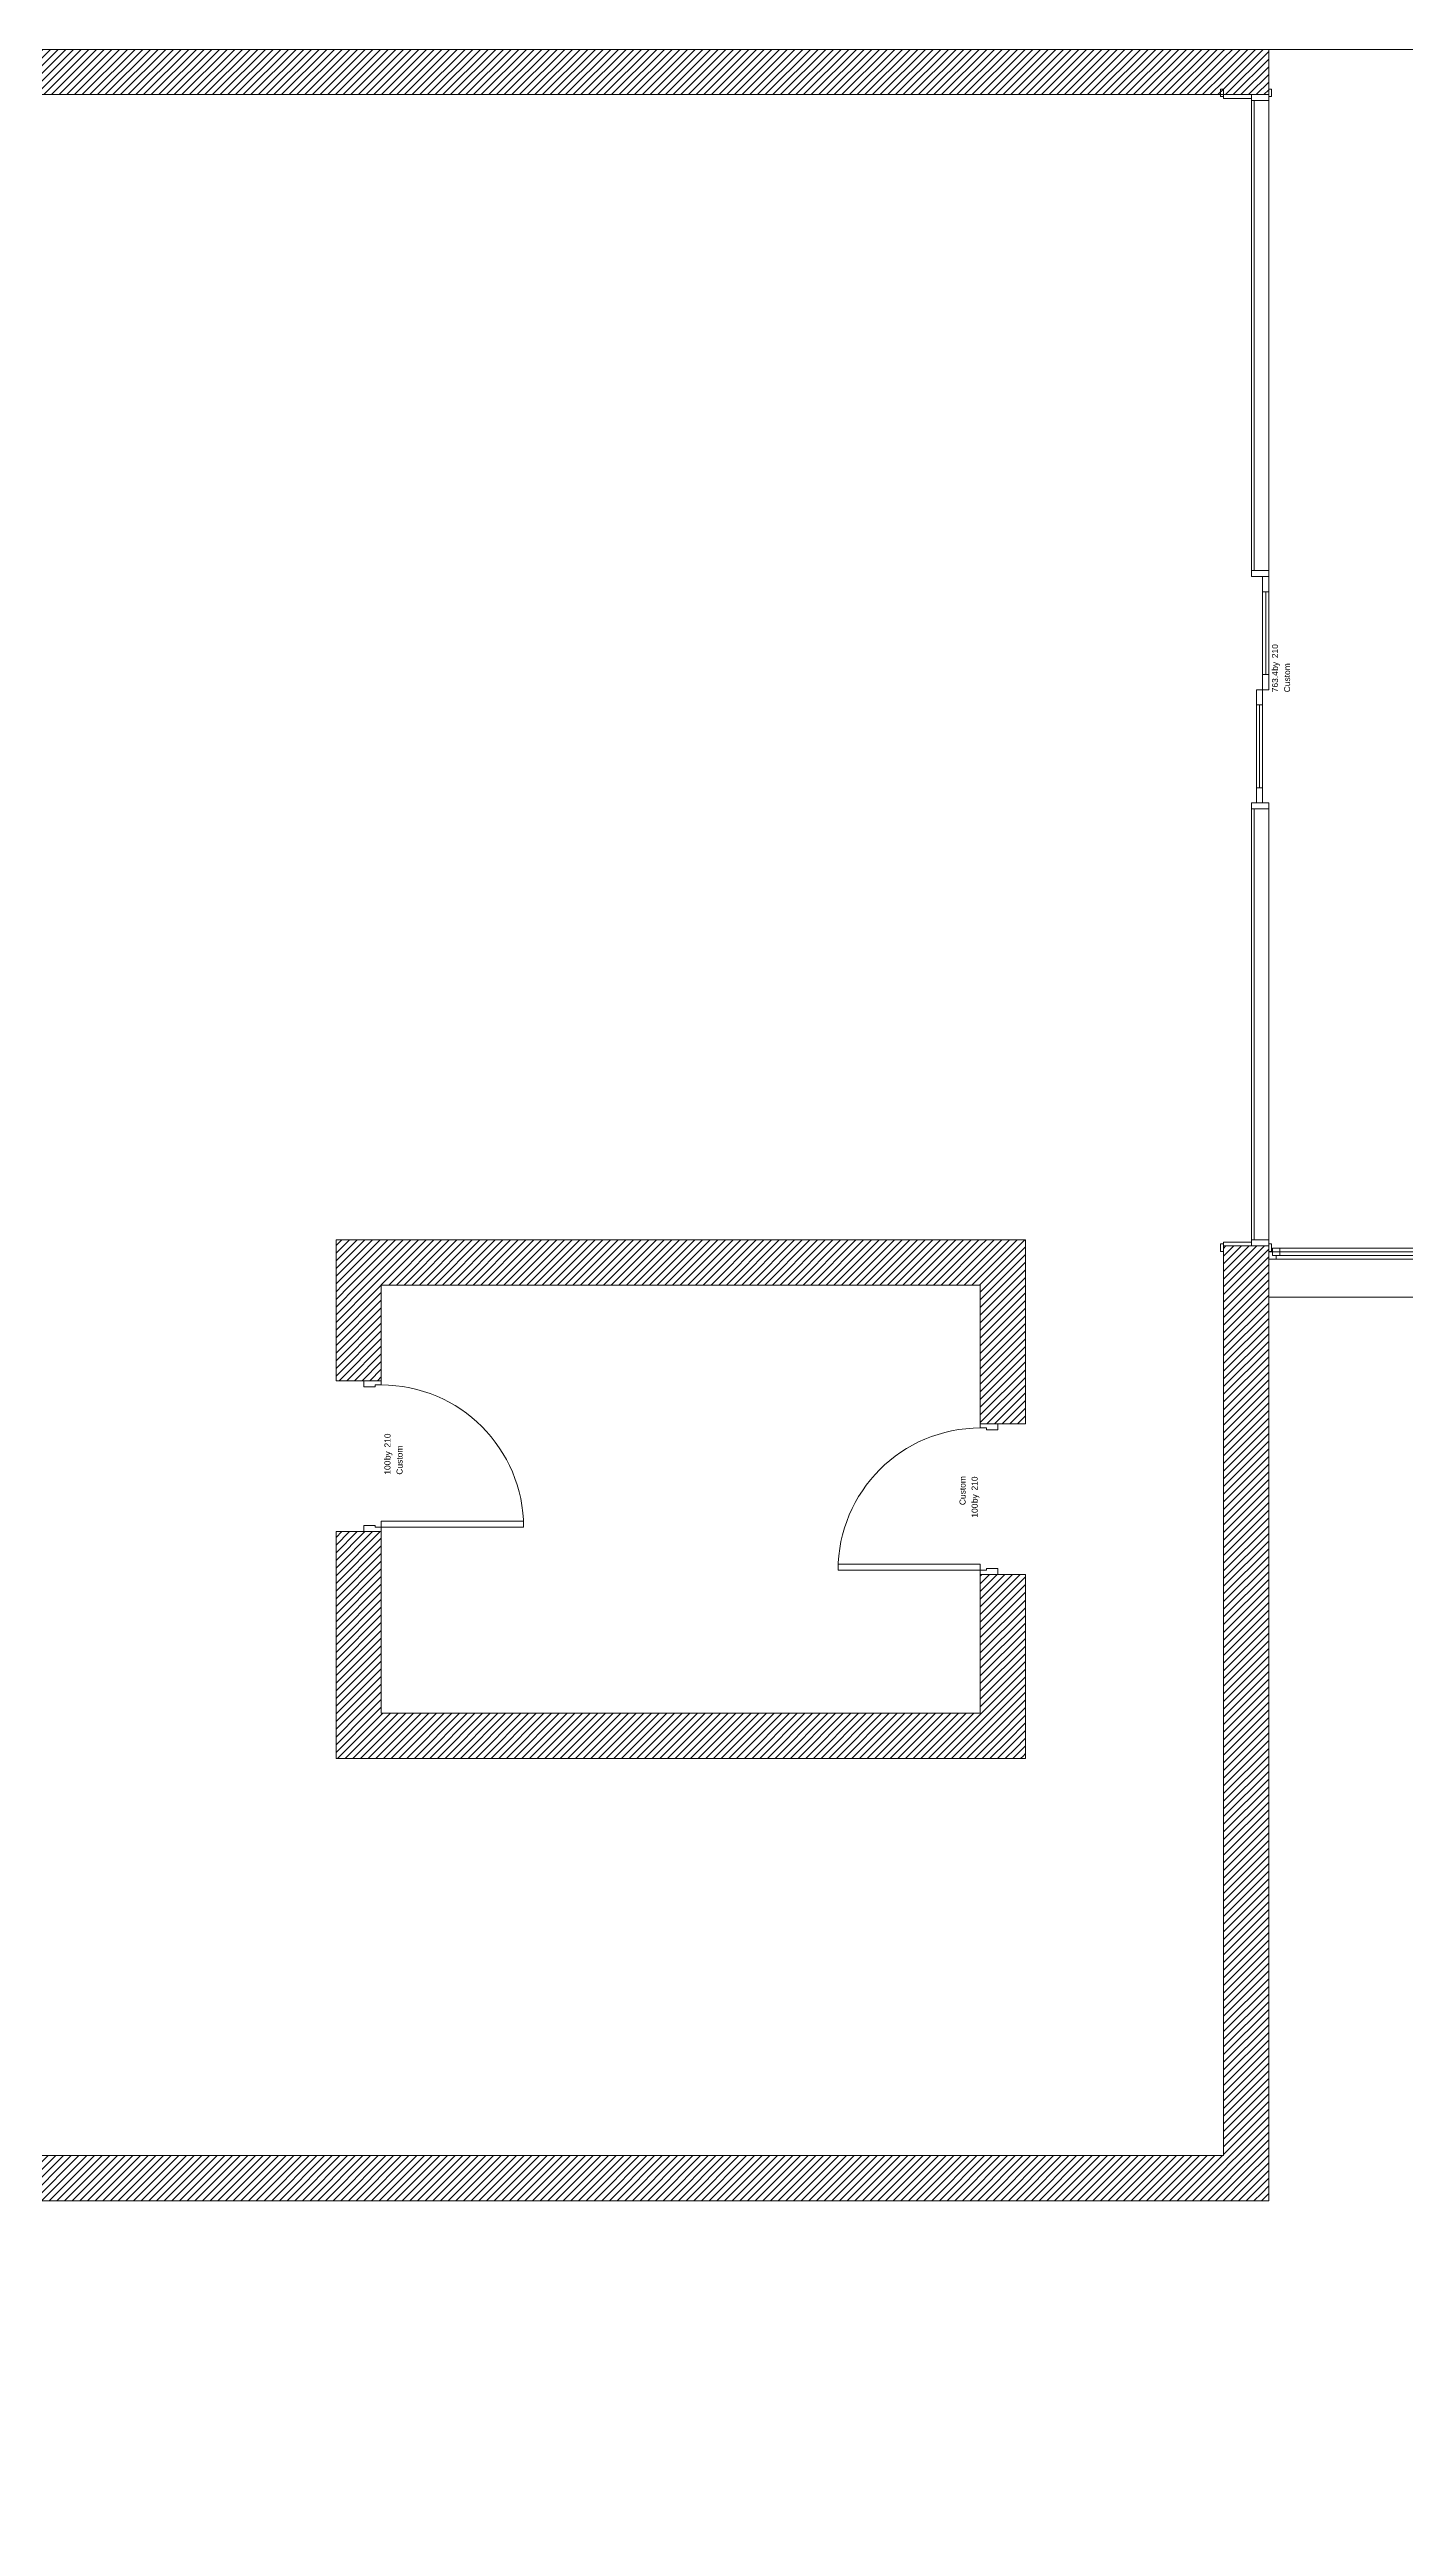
# Model space of a CAD drawing. Header units: millimetres. Extents: x -22335 to 45019, y -6963 to 25912.
# Drawn here: x 27024 to 36022, y 9539 to 25912 of the extents above; entities that cross this region are included whole.
import ezdxf
from ezdxf.enums import TextEntityAlignment as Align

# ---------------------------------------------------------------- set-up
doc = ezdxf.new("R2010")
doc.units = ezdxf.units.MM
doc.header["$MEASUREMENT"] = 0
for name, color, linetype in [('A_KONS_plosce', 7, 'Continuous'), ('A_KONS_zid zunanji', 7, 'Continuous'), ('Archicad Door Markers', 7, 'Continuous'), ('Archicad Doors', 7, 'Continuous'), ('Archicad Window Markers', 7, 'Continuous'), ('Archicad Windows', 7, 'Continuous')]:
    doc.layers.add(name, color=color, linetype=linetype)
for name, color, linetype, lineweight, true_color in [('A_KONS_plosce_Pen_No__89', 7, 'Continuous', 0, 0x71cebe), ('Archicad Doors_Pen_No__23', 7, 'Continuous', 20, 0xff6600), ('Archicad Doors_Pen_No__3', 7, 'Continuous', 13, 0xff6600), ('Archicad Windows_Pen_No__23', 7, 'Continuous', 20, 0xff6600), ('Archicad Windows_Pen_No__3', 7, 'Continuous', 13, 0xff6600)]:
    doc.layers.add(name, color=color, linetype=linetype, lineweight=lineweight, true_color=true_color)
for name, color, linetype, lineweight in [('A_KONS_zid zunanji_Pen_No__27', 7, 'Continuous', 20), ('Archicad Door Markers_Pen_No__7', 7, 'Continuous', 13), ('Archicad Doors_Pen_No__27', 7, 'Continuous', 20), ('Archicad Window Markers_Pen_No__7', 7, 'Continuous', 13), ('Archicad Windows_Pen_No__27', 7, 'Continuous', 20)]:
    doc.layers.add(name, color=color, linetype=linetype, lineweight=lineweight)
doc.styles.add('GENERATED_STYLE_1', font='arial.ttf')
pattern_1 = [(45, (0, 0), (-25.455843, 25.455843), [])]

# ---------------------------------------------------------------- blocks, each defined once
blk = doc.blocks.new('Slab_1', base_point=(-22196, 25912))
at = {"layer": 'A_KONS_plosce_Pen_No__89', "color": 123, "linetype": 'Continuous', "lineweight": 0, "true_color": 0x71cebe, "flags": 128}
blk.add_lwpolyline([(-22196, 25912), (-22196, -6834), (-12447, -6834), (-3773, -6834), (6716, -6834), (9171, -6834), (44877, -6834), (44877, 969), (44877, 11647), (44877, 25912)], close=True, dxfattribs=at)
blk = doc.blocks.new('Wall_19', base_point=(25274, 11647))
at = {"layer": 'A_KONS_zid zunanji', "linetype": 'Continuous', "lineweight": 0, "true_color": 0x000000}
h = blk.add_hatch(dxfattribs=at)
h.set_pattern_fill('Navadna_NF_Opeka', color=18, style=0, pattern_type=2)
h.set_pattern_definition(pattern_1)
h.paths.add_polyline_path([(25274, 11947), (25274, 11647), (25574, 11947)])
h = blk.add_hatch(dxfattribs=at)
h.set_pattern_fill('Navadna_NF_Opeka', color=18, style=0, pattern_type=2)
h.set_pattern_definition(pattern_1)
h.paths.add_polyline_path([(25574, 11947), (25274, 11647), (25574, 11647)])
h = blk.add_hatch(dxfattribs=at)
h.set_pattern_fill('Navadna_NF_Opeka', color=18, style=0, pattern_type=2)
h.set_pattern_definition(pattern_1)
h.paths.add_polyline_path([(34813, 11947), (25574, 11947), (25574, 11647), (34813, 11647)])
h = blk.add_hatch(dxfattribs=at)
h.set_pattern_fill('Navadna_NF_Opeka', color=18, style=0, pattern_type=2)
h.set_pattern_definition(pattern_1)
h.paths.add_polyline_path([(34813, 11947), (35113, 11647), (35113, 11947)])
h = blk.add_hatch(dxfattribs=at)
h.set_pattern_fill('Navadna_NF_Opeka', color=18, style=0, pattern_type=2)
h.set_pattern_definition(pattern_1)
h.paths.add_polyline_path([(34813, 11647), (35113, 11647), (34813, 11947)])
at = {"layer": 'A_KONS_zid zunanji_Pen_No__27', "color": 7, "linetype": 'Continuous', "lineweight": 20, "flags": 128}
for points in [[(25274, 11647), (25274, 11947)], [(34813, 11947), (25574, 11947)], [(35113, 11647), (35113, 11947)], [(25274, 11647), (35113, 11647)]]:
    blk.add_lwpolyline(points, dxfattribs=at)
blk = doc.blocks.new('Sliding Door with 2 Sidelights 27_5')
at = {"layer": 'Archicad Doors_Pen_No__23', "color": 30, "linetype": 'Continuous', "lineweight": 20, "true_color": 0xff6600}
for p, q in [((-3777, 0), (-3817, 0)), ((-3817, 0), (-3817, -115)), ((-3777, -115), (-3777, 0)), ((-919, 0), (-3777, 0)), ((-879, 0), (-919, 0)), ((-919, 0), (-919, -115)), ((-879, -115), (-879, 0)), ((661, 0), (621, 0)), ((621, 0), (621, -115)), ((661, -115), (661, 0)), ((3777, 0), (661, 0)), ((3817, 0), (3777, 0)), ((3777, 0), (3777, -115)), ((3817, -115), (3817, 0)), ((-3817, -115), (-3777, -115)), ((-919, -115), (-879, -115)), ((621, -115), (661, -115)), ((3777, -115), (3817, -115))]:
    blk.add_line(p, q, dxfattribs=at)
at = {"layer": 'Archicad Doors_Pen_No__23', "color": 30, "linetype": 'Continuous', "lineweight": 20, "true_color": 0xff6600, "flags": 128}
for points in [[(-919, -115), (-3777, -115), (-3777, 0), (-919, 0)], [(3777, 0), (661, 0), (661, -115), (3777, -115)]]:
    blk.add_lwpolyline(points, close=True, dxfattribs=at)
at = {"layer": 'Archicad Doors_Pen_No__27', "color": 7, "linetype": 'Continuous', "lineweight": 20}
for p, q in [((-3817, 0), (-3854, 0)), ((-3817, 0), (-3854, 0)), ((-3817, 0), (-3817, -115)), ((-3817, 0), (-3817, -115)), ((3817, 0), (3817, -115)), ((3817, 0), (3817, -115)), ((3817, 0), (3854, 0)), ((3817, 0), (3854, 0)), ((-3817, -115), (-3817, -300)), ((-3817, -115), (-3817, -300)), ((3817, -115), (3817, -300)), ((3817, -115), (3817, -300)), ((-3817, -300), (-3854, -300)), ((-3817, -300), (-3854, -300)), ((3817, -300), (3854, -300)), ((3817, -300), (3854, -300))]:
    blk.add_line(p, q, dxfattribs=at)
at = {"layer": 'Archicad Doors_Pen_No__3', "color": 30, "linetype": 'Continuous', "lineweight": 13, "true_color": 0xff6600}
for p, q in [((-3854, 0), (-3854, 19)), ((-3854, 19), (-3804, 19)), ((-3804, 0), (-3854, 0)), ((-3804, 19), (-3804, 0)), ((-129, 0), (-29, 0)), ((-129, -40), (-129, 0)), ((-29, 0), (-29, -40)), ((521, -40), (521, 0)), ((521, 0), (621, 0)), ((621, 0), (621, -40)), ((3804, 19), (3854, 19)), ((3804, 0), (3804, 19)), ((3854, 0), (3804, 0)), ((3854, 19), (3854, 0)), ((-3817, -300), (-3817, -115)), ((-3817, -115), (-3792, -115)), ((-3792, -115), (-3792, -300)), ((-3777, -97), (-919, -97)), ((-879, -40), (-779, -40)), ((-879, -80), (-879, -40)), ((-779, -80), (-879, -80)), ((-779, -40), (-779, -80)), ((-779, -60), (-229, -60)), ((-229, -80), (-229, -40)), ((-229, -40), (-129, -40)), ((-129, -80), (-229, -80)), ((-29, -40), (-129, -40)), ((-129, -40), (-129, -80)), ((-29, -20), (521, -20)), ((621, -40), (521, -40)), ((3777, -97), (661, -97)), ((3792, -300), (3792, -115)), ((3792, -115), (3817, -115)), ((3817, -115), (3817, -300)), ((-3854, -319), (-3854, -300)), ((-3854, -300), (-3804, -300)), ((-3804, -319), (-3854, -319)), ((-3792, -300), (-3817, -300)), ((-3804, -300), (-3804, -319)), ((3817, -300), (3792, -300)), ((3804, -300), (3854, -300)), ((3804, -319), (3804, -300)), ((3854, -319), (3804, -319)), ((3854, -300), (3854, -319))]:
    blk.add_line(p, q, dxfattribs=at)
at = {"layer": 'Archicad Doors_Pen_No__3', "color": 30, "linetype": 'Continuous', "lineweight": 13, "true_color": 0xff6600, "flags": 128}
for points in [[(-29, 0), (521, 0), (521, -20), (-29, -20)], [(-779, -40), (-229, -40), (-229, -60), (-779, -60)], [(-779, -60), (-229, -60), (-229, -80), (-779, -80)], [(-29, -20), (521, -20), (521, -40), (-29, -40)]]:
    blk.add_lwpolyline(points, close=True, dxfattribs=at)
blk = doc.blocks.new('Basic Window-Door-Skylight Marker')
at = {"layer": 'Archicad Window Markers_Pen_No__7', "color": 7, "lineweight": 13, "style": 'GENERATED_STYLE_1'}
for tag, p in [('AC_WIDO_ID', (-157, 99)), ('AC_WIDO_A_SIZE', (-157, 20)), ('GS_Separator', (-23, 8)), ('AC_WIDO_B_SIZE', (65, 19))]:
    blk.add_attdef(tag, text='', height=40, dxfattribs=at).set_placement(p, align=Align.BOTTOM_LEFT)
blk = doc.blocks.new('Wall_34', base_point=(35113, 11647))
at = {"layer": 'A_KONS_zid zunanji', "linetype": 'Continuous', "lineweight": 0, "true_color": 0x000000}
h = blk.add_hatch(dxfattribs=at)
h.set_pattern_fill('Navadna_NF_Opeka', color=18, style=0, pattern_type=2)
h.set_pattern_definition(pattern_1)
h.paths.add_polyline_path([(34813, 25612), (35113, 25912), (34813, 25912)])
h = blk.add_hatch(dxfattribs=at)
h.set_pattern_fill('Navadna_NF_Opeka', color=18, style=0, pattern_type=2)
h.set_pattern_definition(pattern_1)
h.paths.add_polyline_path([(34813, 25612), (35113, 25612), (35113, 25912)])
h = blk.add_hatch(dxfattribs=at)
h.set_pattern_fill('Navadna_NF_Opeka', color=18, style=0, pattern_type=2)
h.set_pattern_definition(pattern_1)
h.paths.add_polyline_path([(34813, 11947), (35113, 11947), (35113, 17978), (34813, 17978)])
at = {"layer": 'A_KONS_zid zunanji_Pen_No__27', "color": 7, "linetype": 'Continuous', "lineweight": 20}
for p, q in [((34813, 25612), (34813, 25649)), ((34998, 25612), (34813, 25612)), ((35113, 25612), (34998, 25612)), ((35113, 25612), (35113, 25649)), ((34813, 17978), (34813, 17941)), ((34998, 17978), (34813, 17978)), ((35113, 17978), (34998, 17978)), ((35113, 17978), (35113, 17941))]:
    blk.add_line(p, q, dxfattribs=at)
at = {"layer": 'A_KONS_zid zunanji_Pen_No__27', "color": 7, "linetype": 'Continuous', "lineweight": 20, "flags": 128}
for points in [[(35113, 25912), (34813, 25912)], [(35113, 25612), (35113, 25912)], [(34813, 17978), (34813, 11947)], [(35113, 11947), (35113, 17978)]]:
    blk.add_lwpolyline(points, dxfattribs=at)
at = {"layer": 'Archicad Door Markers', "color": 161, "lineweight": 13, "true_color": 0x40a5ff}
ref = blk.add_blockref('Basic Window-Door-Skylight Marker', (34813, 21795), dxfattribs=dict(at, rotation=90))
ref.add_attrib('AC_MarkerText_1', 'Custom', dxfattribs={"layer": 'Archicad Door Markers_Pen_No__7', "color": 7, "lineweight": 13, "height": 40, "rotation": 90, "style": 'GENERATED_STYLE_1'}).set_placement((35267, 21649), align=Align.BOTTOM_LEFT)
ref.add_attrib('GS_Separator', ' by ', dxfattribs={"layer": 'Archicad Door Markers_Pen_No__7', "color": 7, "lineweight": 13, "height": 40, "rotation": 90, "style": 'GENERATED_STYLE_1'}).set_placement((35187, 21776), align=Align.BOTTOM_LEFT)
ref.add_attrib('AC_WIDO_A_SIZE', '763.4', dxfattribs={"layer": 'Archicad Door Markers_Pen_No__7', "color": 7, "lineweight": 13, "height": 40, "rotation": 90, "style": 'GENERATED_STYLE_1'}).set_placement((35187, 21649), align=Align.BOTTOM_LEFT)
ref.add_attrib('AC_WIDO_B_SIZE', '210', dxfattribs={"layer": 'Archicad Door Markers_Pen_No__7', "color": 7, "lineweight": 13, "height": 40, "rotation": 90, "style": 'GENERATED_STYLE_1'}).set_placement((35187, 21875), align=Align.BOTTOM_LEFT)
at = {"layer": 'Archicad Doors', "color": 21, "linetype": 'Continuous', "lineweight": 0, "true_color": 0xff9955, "xscale": -1, "zscale": 1000, "rotation": 270}
blk.add_blockref('Sliding Door with 2 Sidelights 27_5', (35113, 21795), dxfattribs=at)
blk = doc.blocks.new('Wall_35', base_point=(25274, 25912))
at = {"layer": 'A_KONS_zid zunanji', "linetype": 'Continuous', "lineweight": 0, "true_color": 0x000000}
h = blk.add_hatch(dxfattribs=at)
h.set_pattern_fill('Navadna_NF_Opeka', color=18, style=0, pattern_type=2)
h.set_pattern_definition(pattern_1)
h.paths.add_polyline_path([(25574, 25612), (34813, 25612), (34813, 25912), (25574, 25912)])
at = {"layer": 'A_KONS_zid zunanji_Pen_No__27', "color": 7, "linetype": 'Continuous', "lineweight": 20, "flags": 128}
for points in [[(34813, 25912), (25574, 25912)], [(25574, 25612), (34813, 25612)]]:
    blk.add_lwpolyline(points, dxfattribs=at)
blk = doc.blocks.new('Window 27_8')
at = {"layer": 'Archicad Windows_Pen_No__23', "color": 30, "linetype": 'Continuous', "lineweight": 20, "true_color": 0xff6600}
for p, q in [((-4732, 0), (-4707, 0)), ((-4707, 25), (-4657, 25)), ((-4707, -25), (-4707, 25)), ((-4707, 0), (-4707, -25)), ((-4657, 25), (-4657, -25)), ((-4657, 25), (4657, 25)), ((-4657, 0), (4657, 0)), ((4657, -25), (4657, 25)), ((4657, 25), (4707, 25)), ((4707, 25), (4707, -25)), ((4707, -25), (4707, 0)), ((4707, 0), (4732, 0)), ((-4682, -50), (-4732, -50)), ((-4707, -25), (-4682, -25)), ((-4657, -25), (-4707, -25)), ((-4682, -25), (-4682, -50)), ((4657, -25), (-4657, -25)), ((4707, -25), (4657, -25)), ((4682, -50), (4682, -25)), ((4682, -25), (4707, -25)), ((4732, -50), (4682, -50))]:
    blk.add_line(p, q, dxfattribs=at)
at = {"layer": 'Archicad Windows_Pen_No__27', "color": 7, "linetype": 'Continuous', "lineweight": 20}
for p, q in [((-4732, 0), (-4732, -50)), ((-4732, 0), (-4732, -50)), ((4732, 0), (4732, -50)), ((4732, 0), (4732, -50)), ((-4732, -50), (-4732, -300)), ((4732, -50), (4732, -300))]:
    blk.add_line(p, q, dxfattribs=at)
at = {"layer": 'Archicad Windows_Pen_No__3', "color": 30, "linetype": 'Continuous', "lineweight": 13, "true_color": 0xff6600}
for p, q in [((-4732, 0), (4732, 0)), ((-4657, 25), (4657, 25)), ((4682, -50), (-4682, -50)), ((-4732, -300), (4732, -300))]:
    blk.add_line(p, q, dxfattribs=at)
blk = doc.blocks.new('Wall_36', base_point=(44877, 17939))
at = {"layer": 'A_KONS_zid zunanji_Pen_No__27', "color": 7, "linetype": 'Continuous', "lineweight": 20}
for p, q in [((35113, 17939), (35113, 17889)), ((35113, 17889), (35113, 17639)), ((44577, 17939), (44577, 17889)), ((44577, 17889), (44577, 17639))]:
    blk.add_line(p, q, dxfattribs=at)
at = {"layer": 'Archicad Window Markers', "color": 161, "lineweight": 13, "true_color": 0x40a5ff}
ref = blk.add_blockref('Basic Window-Door-Skylight Marker', (39845, 17639), dxfattribs=dict(at, rotation=180))
ref.add_attrib('GS_Separator', ' by ', dxfattribs={"layer": 'Archicad Window Markers_Pen_No__7', "color": 7, "lineweight": 13, "height": 40, "rotation": 360, "style": 'GENERATED_STYLE_1'}).set_placement((39824, 17947), align=Align.BOTTOM_LEFT)
ref.add_attrib('AC_WIDO_ID', 'O8', dxfattribs={"layer": 'Archicad Window Markers_Pen_No__7', "color": 7, "lineweight": 13, "height": 40, "rotation": 360, "style": 'GENERATED_STYLE_1'}).set_placement((39930, 18038), align=Align.BOTTOM_LEFT)
ref.add_attrib('AC_WIDO_A_SIZE', '946.4', dxfattribs={"layer": 'Archicad Window Markers_Pen_No__7', "color": 7, "lineweight": 13, "height": 40, "rotation": 360, "style": 'GENERATED_STYLE_1'}).set_placement((39686, 17958), align=Align.BOTTOM_LEFT)
ref.add_attrib('AC_WIDO_B_SIZE', '260', dxfattribs={"layer": 'Archicad Window Markers_Pen_No__7', "color": 7, "lineweight": 13, "height": 40, "rotation": 360, "style": 'GENERATED_STYLE_1'}).set_placement((39912, 17958), align=Align.BOTTOM_LEFT)
at = {"layer": 'Archicad Windows', "color": 21, "linetype": 'Continuous', "lineweight": 0, "true_color": 0xff9955, "zscale": 1000}
blk.add_blockref('Window 27_8', (39845, 17939), dxfattribs=at)
blk = doc.blocks.new('Wall_54', base_point=(28926, 18018))
at = {"layer": 'A_KONS_zid zunanji', "linetype": 'Continuous', "lineweight": 0, "true_color": 0x000000}
h = blk.add_hatch(dxfattribs=at)
h.set_pattern_fill('Navadna_NF_Opeka', color=18, style=0, pattern_type=2)
h.set_pattern_definition(pattern_1)
h.paths.add_polyline_path([(29226, 17718), (28926, 18018), (28926, 17718)])
h = blk.add_hatch(dxfattribs=at)
h.set_pattern_fill('Navadna_NF_Opeka', color=18, style=0, pattern_type=2)
h.set_pattern_definition(pattern_1)
h.paths.add_polyline_path([(29226, 18018), (28926, 18018), (29226, 17718)])
h = blk.add_hatch(dxfattribs=at)
h.set_pattern_fill('Navadna_NF_Opeka', color=18, style=0, pattern_type=2)
h.set_pattern_definition(pattern_1)
h.paths.add_polyline_path([(29226, 17718), (33200, 17718), (33200, 18018), (29226, 18018)])
h = blk.add_hatch(dxfattribs=at)
h.set_pattern_fill('Navadna_NF_Opeka', color=18, style=0, pattern_type=2)
h.set_pattern_definition(pattern_1)
h.paths.add_polyline_path([(33200, 17718), (33500, 17718), (33500, 18018)])
h = blk.add_hatch(dxfattribs=at)
h.set_pattern_fill('Navadna_NF_Opeka', color=18, style=0, pattern_type=2)
h.set_pattern_definition(pattern_1)
h.paths.add_polyline_path([(33200, 17718), (33500, 18018), (33200, 18018)])
at = {"layer": 'A_KONS_zid zunanji_Pen_No__27', "color": 7, "linetype": 'Continuous', "lineweight": 20, "flags": 128}
for points in [[(28926, 18018), (28926, 17718)], [(33500, 18018), (28926, 18018)], [(33500, 18018), (33500, 17718)], [(29226, 17718), (33200, 17718)]]:
    blk.add_lwpolyline(points, dxfattribs=at)
blk = doc.blocks.new('Door 27_3')
at = {"layer": 'Archicad Doors_Pen_No__23', "color": 30, "linetype": 'Continuous', "lineweight": 20, "true_color": 0xff6600}
for p, q in [((-472, 0), (-500, 0)), ((-500, 0), (-500, -115)), ((-472, -40), (-472, 0)), ((500, 0), (472, 0)), ((472, 0), (472, -40)), ((500, -115), (500, 0)), ((-500, -115), (-460, -115)), ((-460, -40), (-472, -40)), ((-460, -115), (-460, -40)), ((472, -40), (460, -40)), ((460, -40), (460, -115)), ((460, -115), (500, -115))]:
    blk.add_line(p, q, dxfattribs=at)
at = {"layer": 'Archicad Doors_Pen_No__27', "color": 7, "linetype": 'Continuous', "lineweight": 20}
for p, q in [((-500, 0), (-500, -115)), ((-500, 0), (-500, -115)), ((500, 0), (500, -115)), ((500, 0), (500, -115)), ((-500, -115), (-500, -300)), ((500, -115), (500, -300))]:
    blk.add_line(p, q, dxfattribs=at)
at = {"layer": 'Archicad Doors_Pen_No__3', "color": 30, "linetype": 'Continuous', "lineweight": 13, "true_color": 0xff6600}
for p, q in [((432, 0), (432, 944)), ((432, 944), (472, 944)), ((472, 944), (472, 0)), ((472, 0), (432, 0))]:
    blk.add_line(p, q, dxfattribs=at)
blk.add_arc((472, 0), 944, 90, 180, dxfattribs=at)
blk = doc.blocks.new('Wall_55', base_point=(33500, 18018))
at = {"layer": 'A_KONS_zid zunanji', "linetype": 'Continuous', "lineweight": 0, "true_color": 0x000000}
h = blk.add_hatch(dxfattribs=at)
h.set_pattern_fill('Navadna_NF_Opeka', color=18, style=0, pattern_type=2)
h.set_pattern_definition(pattern_1)
h.paths.add_polyline_path([(33200, 17718), (33200, 16799), (33500, 16799), (33500, 17718)])
h = blk.add_hatch(dxfattribs=at)
h.set_pattern_fill('Navadna_NF_Opeka', color=18, style=0, pattern_type=2)
h.set_pattern_definition(pattern_1)
h.paths.add_polyline_path([(33200, 14879), (33500, 14879), (33500, 15799), (33200, 15799)])
h = blk.add_hatch(dxfattribs=at)
h.set_pattern_fill('Navadna_NF_Opeka', color=18, style=0, pattern_type=2)
h.set_pattern_definition(pattern_1)
h.paths.add_polyline_path([(33200, 14579), (33500, 14579), (33200, 14879)])
h = blk.add_hatch(dxfattribs=at)
h.set_pattern_fill('Navadna_NF_Opeka', color=18, style=0, pattern_type=2)
h.set_pattern_definition(pattern_1)
h.paths.add_polyline_path([(33200, 14879), (33500, 14579), (33500, 14879)])
at = {"layer": 'A_KONS_zid zunanji_Pen_No__27', "color": 7, "linetype": 'Continuous', "lineweight": 20}
for p, q in [((33200, 16799), (33315, 16799)), ((33315, 16799), (33500, 16799)), ((33200, 15799), (33315, 15799)), ((33315, 15799), (33500, 15799))]:
    blk.add_line(p, q, dxfattribs=at)
at = {"layer": 'A_KONS_zid zunanji_Pen_No__27', "color": 7, "linetype": 'Continuous', "lineweight": 20, "flags": 128}
for points in [[(33200, 17718), (33200, 16799)], [(33500, 16799), (33500, 17718)], [(33200, 15799), (33200, 14879)], [(33500, 14579), (33500, 15799)], [(33500, 14579), (33200, 14579)]]:
    blk.add_lwpolyline(points, dxfattribs=at)
at = {"layer": 'Archicad Door Markers', "color": 161, "lineweight": 13, "true_color": 0x40a5ff}
ref = blk.add_blockref('Basic Window-Door-Skylight Marker', (33500, 16299), dxfattribs=dict(at, rotation=270))
ref.add_attrib('AC_MarkerText_1', 'Custom', dxfattribs={"layer": 'Archicad Door Markers_Pen_No__7', "color": 7, "lineweight": 13, "height": 40, "rotation": 90, "style": 'GENERATED_STYLE_1'}).set_placement((33114, 16259), align=Align.BOTTOM_LEFT)
ref.add_attrib('GS_Separator', ' by ', dxfattribs={"layer": 'Archicad Door Markers_Pen_No__7', "color": 7, "lineweight": 13, "height": 40, "rotation": 90, "style": 'GENERATED_STYLE_1'}).set_placement((33194, 16257), align=Align.BOTTOM_LEFT)
ref.add_attrib('AC_WIDO_A_SIZE', '100', dxfattribs={"layer": 'Archicad Door Markers_Pen_No__7', "color": 7, "lineweight": 13, "height": 40, "rotation": 90, "style": 'GENERATED_STYLE_1'}).set_placement((33194, 16176), align=Align.BOTTOM_LEFT)
ref.add_attrib('AC_WIDO_B_SIZE', '210', dxfattribs={"layer": 'Archicad Door Markers_Pen_No__7', "color": 7, "lineweight": 13, "height": 40, "rotation": 90, "style": 'GENERATED_STYLE_1'}).set_placement((33194, 16356), align=Align.BOTTOM_LEFT)
at = {"layer": 'Archicad Doors', "color": 21, "linetype": 'Continuous', "lineweight": 0, "true_color": 0xff9955, "xscale": -1, "zscale": 1000, "rotation": 90}
blk.add_blockref('Door 27_3', (33200, 16299), dxfattribs=at)
blk = doc.blocks.new('Wall_56', base_point=(33500, 14579))
at = {"layer": 'A_KONS_zid zunanji', "linetype": 'Continuous', "lineweight": 0, "true_color": 0x000000}
h = blk.add_hatch(dxfattribs=at)
h.set_pattern_fill('Navadna_NF_Opeka', color=18, style=0, pattern_type=2)
h.set_pattern_definition(pattern_1)
h.paths.add_polyline_path([(28926, 14879), (28926, 14579), (29226, 14879)])
h = blk.add_hatch(dxfattribs=at)
h.set_pattern_fill('Navadna_NF_Opeka', color=18, style=0, pattern_type=2)
h.set_pattern_definition(pattern_1)
h.paths.add_polyline_path([(29226, 14879), (28926, 14579), (29226, 14579)])
h = blk.add_hatch(dxfattribs=at)
h.set_pattern_fill('Navadna_NF_Opeka', color=18, style=0, pattern_type=2)
h.set_pattern_definition(pattern_1)
h.paths.add_polyline_path([(33200, 14879), (29226, 14879), (29226, 14579), (33200, 14579)])
at = {"layer": 'A_KONS_zid zunanji_Pen_No__27', "color": 7, "linetype": 'Continuous', "lineweight": 20, "flags": 128}
for points in [[(28926, 14579), (28926, 14879)], [(33200, 14879), (29226, 14879)], [(28926, 14579), (33200, 14579)]]:
    blk.add_lwpolyline(points, dxfattribs=at)
blk = doc.blocks.new('Wall_57', base_point=(28926, 14579))
at = {"layer": 'A_KONS_zid zunanji', "linetype": 'Continuous', "lineweight": 0, "true_color": 0x000000}
h = blk.add_hatch(dxfattribs=at)
h.set_pattern_fill('Navadna_NF_Opeka', color=18, style=0, pattern_type=2)
h.set_pattern_definition(pattern_1)
h.paths.add_polyline_path([(29226, 17718), (28926, 17718), (28926, 17084), (29226, 17084)])
h = blk.add_hatch(dxfattribs=at)
h.set_pattern_fill('Navadna_NF_Opeka', color=18, style=0, pattern_type=2)
h.set_pattern_definition(pattern_1)
h.paths.add_polyline_path([(28926, 14879), (29226, 14879), (29226, 16084), (28926, 16084)])
at = {"layer": 'A_KONS_zid zunanji_Pen_No__27', "color": 7, "linetype": 'Continuous', "lineweight": 20}
for p, q in [((29111, 17084), (28926, 17084)), ((29226, 17084), (29111, 17084)), ((29111, 16084), (28926, 16084)), ((29226, 16084), (29111, 16084))]:
    blk.add_line(p, q, dxfattribs=at)
at = {"layer": 'A_KONS_zid zunanji_Pen_No__27', "color": 7, "linetype": 'Continuous', "lineweight": 20, "flags": 128}
for points in [[(28926, 17718), (28926, 17084)], [(29226, 17084), (29226, 17718)], [(28926, 16084), (28926, 14879)], [(29226, 14879), (29226, 16084)]]:
    blk.add_lwpolyline(points, dxfattribs=at)
at = {"layer": 'Archicad Door Markers', "color": 161, "lineweight": 13, "true_color": 0x40a5ff}
ref = blk.add_blockref('Basic Window-Door-Skylight Marker', (28926, 16584), dxfattribs=dict(at, rotation=90))
ref.add_attrib('AC_MarkerText_1', 'Custom', dxfattribs={"layer": 'Archicad Door Markers_Pen_No__7', "color": 7, "lineweight": 13, "height": 40, "rotation": 90, "style": 'GENERATED_STYLE_1'}).set_placement((29379, 16461), align=Align.BOTTOM_LEFT)
ref.add_attrib('GS_Separator', ' by ', dxfattribs={"layer": 'Archicad Door Markers_Pen_No__7', "color": 7, "lineweight": 13, "height": 40, "rotation": 90, "style": 'GENERATED_STYLE_1'}).set_placement((29299, 16542), align=Align.BOTTOM_LEFT)
ref.add_attrib('AC_WIDO_A_SIZE', '100', dxfattribs={"layer": 'Archicad Door Markers_Pen_No__7', "color": 7, "lineweight": 13, "height": 40, "rotation": 90, "style": 'GENERATED_STYLE_1'}).set_placement((29299, 16461), align=Align.BOTTOM_LEFT)
ref.add_attrib('AC_WIDO_B_SIZE', '210', dxfattribs={"layer": 'Archicad Door Markers_Pen_No__7', "color": 7, "lineweight": 13, "height": 40, "rotation": 90, "style": 'GENERATED_STYLE_1'}).set_placement((29299, 16641), align=Align.BOTTOM_LEFT)
at = {"layer": 'Archicad Doors', "color": 21, "linetype": 'Continuous', "lineweight": 0, "true_color": 0xff9955, "zscale": 1000, "rotation": 270}
blk.add_blockref('Door 27_3', (29226, 16584), dxfattribs=at)

msp = doc.modelspace()

# ---------------------------------------------------------------- block references
at = {"layer": 'A_KONS_plosce', "color": 123, "linetype": 'Continuous', "lineweight": 0, "true_color": 0x71cebe}
msp.add_blockref('Slab_1', (-22196, 25912), dxfattribs=at)
at = {"layer": 'A_KONS_zid zunanji', "color": 7, "lineweight": 20}
for name, p in [('Wall_35', (25274, 25912)), ('Wall_34', (35113, 11647)), ('Wall_54', (28926, 18018)), ('Wall_36', (44877, 17939)), ('Wall_57', (28926, 14579)), ('Wall_55', (33500, 18018)), ('Wall_56', (33500, 14579)), ('Wall_19', (25274, 11647))]:
    msp.add_blockref(name, p, dxfattribs=at)

doc.saveas('drawing.dxf')
